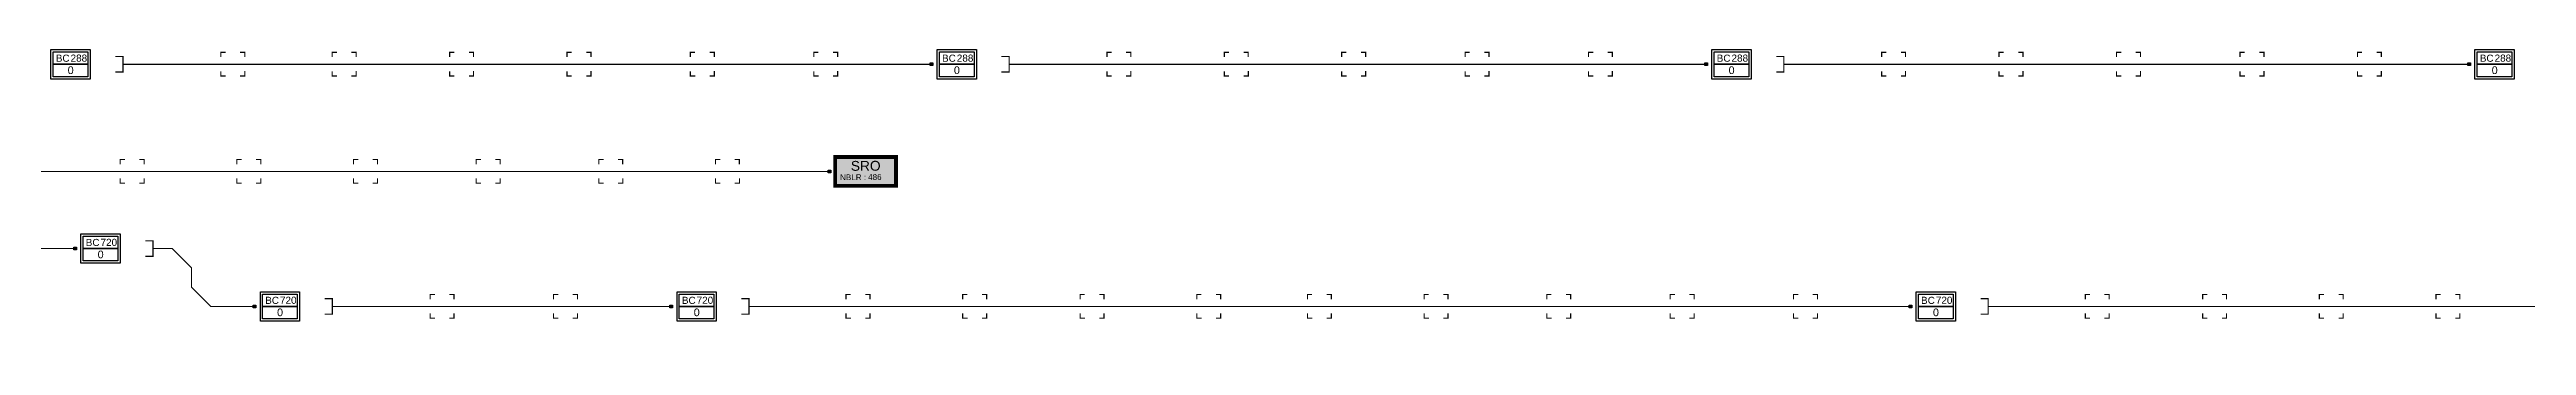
# Model space of a CAD drawing. Header units: millimetres. Extents: x -4 to 2367, y -186 to 4.
# Drawn here: x 558 to 1200, y -73 to 4 of the extents above; entities that cross this region are included whole.
import ezdxf
from ezdxf.enums import TextEntityAlignment as Align

# ---------------------------------------------------------------- set-up
doc = ezdxf.new("R2010")
doc.units = ezdxf.units.MM
for name, color, linetype in [('1 - 096Fo Conduite', 30, '96Fo'), ('1 - 432Fo Conduite', 12, 'Continuous'), ('1 - 720Fo Conduite', 1, '720Fo'), ('BPE', 122, 'Continuous'), ('BPECHB', 7, 'Continuous'), ('BPEFACADE', 7, 'Continuous'), ('PDTCHB', 7, 'Continuous'), ('PDTCHB-AC', 7, 'Continuous'), ('PM', 7, 'Continuous')]:
    doc.layers.add(name, color=color, linetype=linetype)
doc.styles.add('arial', font='Arial')
doc.styles.add('POP', font='Arial')
doc.styles.get("Standard").update_dxf_attribs({"font": 'Arial'})
doc.styles.add('TimeNR', font='Arial')
doc.linetypes.add('720Fo', pattern='A,4,-0.5,["720Fo",Standard,S=1,R=0,X=0,Y=-0.5],-4.45', length=8.95)
doc.linetypes.add('96Fo', pattern='A,4,-0.5,["96Fo",Standard,S=1,R=0,X=0,Y=-0.5],-3.65', length=8.15)

# ---------------------------------------------------------------- blocks, each defined once
blk = doc.blocks.new('BPECHB')
at = {"color": 122, "linetype": 'Continuous', "flags": 128}
for points in [[(-5.089844999999999, 3.810116999999999), (5.089844999999999, 3.810116999999999), (5.089844999999999, -3.810116999999999), (-5.089844999999999, -3.810116999999999)], [(-4.489844999999999, 3.210116999999999), (4.489844999999999, 3.210116999999999), (4.489844999999999, -3.210116999999999), (-4.489844999999999, -3.210116999999999)]]:
    blk.add_lwpolyline(points, close=True, dxfattribs=at)
at = {"color": 122, "flags": 128}
for points in [[(-4.489844999999999, 3.210116999999999), (4.489844999999999, 3.210116999999999), (4.489844999999999, 0), (-4.489844999999999, 0)], [(-4.489844999999999, 0), (4.489844999999999, 0), (4.489844999999999, -3.210116999999999), (-4.489844999999999, -3.210116999999999)]]:
    blk.add_lwpolyline(points, close=True, dxfattribs=at)
at = {"color": 122}
blk.add_text(' BC', height=1.8442, dxfattribs=at).set_placement((-4.550228999999999, 0.6583420000000001))
at = {"color": 122, "flags": 1}
blk.add_attdef('NOE_NUM', text='', height=2, dxfattribs=at).set_placement((0.2721694778089541, 7.153788999999999), align=Align.MIDDLE_CENTER)
at = {"color": 122, "linetype": 'ByBlock', "style": 'TimeNR'}
blk.add_attdef('NOE_NBEPIS', text='', height=1.844, dxfattribs=at).set_placement((-1e-16, 1.605058), align=Align.MIDDLE_LEFT)
at = {"color": 122, "style": 'arial'}
blk.add_attdef('NOE_NBLR', text='', height=2, dxfattribs=at).set_placement((0.0247808886300822, -1.529046), align=Align.MIDDLE_CENTER)
at = {"flags": 1}
for tag, p in [('NOE_TYPE', (0.2448187533659786, -6.228476)), ('MAT_REF', (0.2446951704370922, -5.728476)), ('INF_NATURE', (0.2450474278090706, -12.728476)), ('NOE_USAGE', (0.2449582709981473, -7.728476)), ('ADR_INSEE', (0.2458681742015199, -10.728476)), ('ADR_VILLE', (0.2459045095697046, -9.728475999999999)), ('MAT_CAPA', (0.2442271972495126, -6.728476)), ('ADR_CPLT', (0.2458352512169606, -10.228476)), ('ADR_VOIE', (0.2456949778750687, -9.228475999999999)), ('ADR_NUM', (0.2457254494508585, -8.728475999999999)), ('SEC_NUM', (0.2447890901512266, -12.228476)), ('ADR_CP', (0.2455895884925912, -11.228476)), ('.', (0.243890733198959, -8.228475999999999)), ('INF_PROPRI', (0.244936022947063, -13.228476))]:
    blk.add_attdef(tag, text='', height=0.3, dxfattribs=at).set_placement(p, align=Align.MIDDLE_CENTER)
blk.add_attdef('NOE_POSE', text='', height=0.3, dxfattribs=at).set_placement((-0.884025, -7.178484999999999), align=Align.MIDDLE_LEFT)
blk.add_attdef('INF_NUM', text='', height=0.3, dxfattribs=at).set_placement((1.243281677659433, -11.668574), align=Align.MIDDLE_RIGHT)
blk = doc.blocks.new('BLKSYN.090')
at = {"layer": 'BPE', "linetype": 'ByBlock'}
ref = blk.add_blockref('BPECHB', (0, 0), dxfattribs=at)
ref.add_attrib('NOE_NBEPIS', '288', dxfattribs={"layer": '0', "height": 1.844, "style": 'TimeNR'}).set_placement((-1e-16, 1.605058), align=Align.MIDDLE_LEFT)
ref.add_attrib('NOE_NBLR', '0', dxfattribs={"layer": '0', "height": 2, "style": 'arial'}).set_placement((0.0247808886300822, -1.529046), align=Align.MIDDLE_CENTER)
blk = doc.blocks.new('BLKSYN.083')
at = {"layer": 'BPE', "linetype": 'ByBlock'}
ref = blk.add_blockref('BPECHB', (0, 0), dxfattribs=at)
ref.add_attrib('NOE_NBEPIS', '288', dxfattribs={"layer": '0', "height": 1.844, "style": 'TimeNR'}).set_placement((-1e-16, 1.605058), align=Align.MIDDLE_LEFT)
ref.add_attrib('NOE_NBLR', '0', dxfattribs={"layer": '0', "height": 2, "style": 'arial'}).set_placement((0.0247808886300822, -1.529046), align=Align.MIDDLE_CENTER)
blk = doc.blocks.new('BLKSYN.077')
at = {"layer": 'BPE', "linetype": 'ByBlock'}
ref = blk.add_blockref('BPECHB', (0, 0), dxfattribs=at)
ref.add_attrib('NOE_NBEPIS', '288', dxfattribs={"layer": '0', "height": 1.844, "style": 'TimeNR'}).set_placement((-1e-16, 1.605058), align=Align.MIDDLE_LEFT)
ref.add_attrib('NOE_NBLR', '0', dxfattribs={"layer": '0', "height": 2, "style": 'arial'}).set_placement((0.0247808886300822, -1.529046), align=Align.MIDDLE_CENTER)
blk = doc.blocks.new('BLKSYN.071')
at = {"layer": 'BPE', "linetype": 'ByBlock'}
ref = blk.add_blockref('BPECHB', (0, 0), dxfattribs=at)
ref.add_attrib('NOE_NBEPIS', '288', dxfattribs={"layer": '0', "height": 1.844, "style": 'TimeNR'}).set_placement((-1e-16, 1.605058), align=Align.MIDDLE_LEFT)
ref.add_attrib('NOE_NBLR', '0', dxfattribs={"layer": '0', "height": 2, "style": 'arial'}).set_placement((0.0247808886300822, -1.529046), align=Align.MIDDLE_CENTER)
blk = doc.blocks.new('BLKSYN.178')
at = {"layer": 'BPE', "linetype": 'ByBlock'}
ref = blk.add_blockref('BPECHB', (0, 0), dxfattribs=at)
ref.add_attrib('NOE_NBEPIS', '720', dxfattribs={"layer": '0', "height": 1.844, "style": 'TimeNR'}).set_placement((-1e-16, 1.605058), align=Align.MIDDLE_LEFT)
ref.add_attrib('NOE_NBLR', '0', dxfattribs={"layer": '0', "height": 2, "style": 'arial'}).set_placement((0.0247808886300822, -1.529046), align=Align.MIDDLE_CENTER)
blk = doc.blocks.new('BLKSYN.177')
at = {"layer": 'BPE', "linetype": 'ByBlock'}
ref = blk.add_blockref('BPECHB', (0, 0), dxfattribs=at)
ref.add_attrib('NOE_NBEPIS', '720', dxfattribs={"layer": '0', "height": 1.844, "style": 'TimeNR'}).set_placement((-1e-16, 1.605058), align=Align.MIDDLE_LEFT)
ref.add_attrib('NOE_NBLR', '0', dxfattribs={"layer": '0', "height": 2, "style": 'arial'}).set_placement((0.0247808886300822, -1.529046), align=Align.MIDDLE_CENTER)
blk = doc.blocks.new('BLKSYN.174')
at = {"layer": 'BPE', "linetype": 'ByBlock'}
ref = blk.add_blockref('BPECHB', (0, 0), dxfattribs=at)
ref.add_attrib('NOE_NBEPIS', '720', dxfattribs={"layer": '0', "height": 1.844, "style": 'TimeNR'}).set_placement((-1e-16, 1.605058), align=Align.MIDDLE_LEFT)
ref.add_attrib('NOE_NBLR', '0', dxfattribs={"layer": '0', "height": 2, "style": 'arial'}).set_placement((0.0247808886300822, -1.529046), align=Align.MIDDLE_CENTER)
blk = doc.blocks.new('BLKSYN.164')
at = {"layer": 'BPE', "linetype": 'ByBlock'}
ref = blk.add_blockref('BPECHB', (0, 0), dxfattribs=at)
ref.add_attrib('NOE_NBEPIS', '720', dxfattribs={"layer": '0', "height": 1.844, "style": 'TimeNR'}).set_placement((-1e-16, 1.605058), align=Align.MIDDLE_LEFT)
ref.add_attrib('NOE_NBLR', '0', dxfattribs={"layer": '0', "height": 2, "style": 'arial'}).set_placement((0.0247808886300822, -1.529046), align=Align.MIDDLE_CENTER)
blk = doc.blocks.new('PDTCHB-AC')
at = {"layer": 'BPEFACADE', "color": 10, "linetype": 'Continuous', "const_width": 0.3, "flags": 128}
for points in [[(-3.109863, 1.852839), (-3.109985, 3.09603), (-1.890085, 3.09603)], [(3.09515, 1.854033), (3.095272, 3.097224), (1.875372, 3.097224)], [(-1.866312, -3.016638), (-3.109503, -3.016961), (-3.1097, -1.797061)], [(3.097978, -1.776809), (3.097978, -3.02), (1.872531, -3.02)]]:
    blk.add_lwpolyline(points, dxfattribs=at)
blk = doc.blocks.new('BLKSYN.022')
at = {"layer": 'PDTCHB', "linetype": 'ByBlock'}
blk.add_blockref('PDTCHB-AC', (0, 0), dxfattribs=at)
blk = doc.blocks.new('PDTCHB')
at = {"layer": 'BPEFACADE', "color": 7, "linetype": 'Continuous', "const_width": 0.3, "flags": 128}
for points in [[(-3.109863, 1.852839), (-3.109985, 3.09603), (-1.890085, 3.09603)], [(3.09515, 1.854033), (3.095272, 3.097224), (1.875372, 3.097224)], [(-1.866312, -3.016638), (-3.109503, -3.016961), (-3.1097, -1.797061)], [(3.097978, -1.776809), (3.097978, -3.02), (1.872531, -3.02)]]:
    blk.add_lwpolyline(points, dxfattribs=at)
blk = doc.blocks.new('BLKSYN.017')
at = {"layer": 'PDTCHB', "linetype": 'ByBlock'}
blk.add_blockref('PDTCHB', (0, 0), dxfattribs=at)
blk = doc.blocks.new('BLKSYN.018')
at = {"layer": 'PDTCHB', "linetype": 'ByBlock'}
blk.add_blockref('PDTCHB', (0, 0), dxfattribs=at)
blk = doc.blocks.new('BLKSYN.019')
at = {"layer": 'PDTCHB', "linetype": 'ByBlock'}
blk.add_blockref('PDTCHB', (0, 0), dxfattribs=at)
blk = doc.blocks.new('BLKSYN.020')
at = {"layer": 'PDTCHB', "linetype": 'ByBlock'}
blk.add_blockref('PDTCHB', (0, 0), dxfattribs=at)
blk = doc.blocks.new('BLKSYN.021')
at = {"layer": 'PDTCHB', "linetype": 'ByBlock'}
blk.add_blockref('PDTCHB', (0, 0), dxfattribs=at)
blk = doc.blocks.new('BLKSYN.072')
at = {"layer": 'BPECHB', "linetype": 'ByBlock'}
blk.add_blockref('PDTCHB', (0, 0), dxfattribs=at)
blk = doc.blocks.new('BLKSYN.073')
at = {"layer": 'PDTCHB', "linetype": 'ByBlock'}
blk.add_blockref('PDTCHB', (0, 0), dxfattribs=at)
blk = doc.blocks.new('BLKSYN.074')
at = {"layer": 'PDTCHB', "linetype": 'ByBlock'}
blk.add_blockref('PDTCHB', (0, 0), dxfattribs=at)
blk = doc.blocks.new('BLKSYN.075')
at = {"layer": 'PDTCHB', "linetype": 'ByBlock'}
blk.add_blockref('PDTCHB', (0, 0), dxfattribs=at)
blk = doc.blocks.new('BLKSYN.076')
at = {"layer": 'PDTCHB', "linetype": 'ByBlock'}
blk.add_blockref('PDTCHB', (0, 0), dxfattribs=at)
blk = doc.blocks.new('BLKSYN.078')
at = {"layer": 'BPECHB', "linetype": 'ByBlock'}
blk.add_blockref('PDTCHB', (0, 0), dxfattribs=at)
blk = doc.blocks.new('BLKSYN.079')
at = {"layer": 'PDTCHB', "linetype": 'ByBlock'}
blk.add_blockref('PDTCHB', (0, 0), dxfattribs=at)
blk = doc.blocks.new('BLKSYN.080')
at = {"layer": 'PDTCHB', "linetype": 'ByBlock'}
blk.add_blockref('PDTCHB', (0, 0), dxfattribs=at)
blk = doc.blocks.new('BLKSYN.081')
at = {"layer": 'PDTCHB', "linetype": 'ByBlock'}
blk.add_blockref('PDTCHB', (0, 0), dxfattribs=at)
blk = doc.blocks.new('BLKSYN.082')
at = {"layer": 'PDTCHB', "linetype": 'ByBlock'}
blk.add_blockref('PDTCHB', (0, 0), dxfattribs=at)
blk = doc.blocks.new('BLKSYN.084')
at = {"layer": 'BPECHB', "linetype": 'ByBlock'}
blk.add_blockref('PDTCHB', (0, 0), dxfattribs=at)
blk = doc.blocks.new('BLKSYN.085')
at = {"layer": 'PDTCHB', "linetype": 'ByBlock'}
blk.add_blockref('PDTCHB', (0, 0), dxfattribs=at)
blk = doc.blocks.new('BLKSYN.086')
at = {"layer": 'PDTCHB', "linetype": 'ByBlock'}
blk.add_blockref('PDTCHB', (0, 0), dxfattribs=at)
blk = doc.blocks.new('BLKSYN.087')
at = {"layer": 'PDTCHB', "linetype": 'ByBlock'}
blk.add_blockref('PDTCHB', (0, 0), dxfattribs=at)
blk = doc.blocks.new('BLKSYN.088')
at = {"layer": 'PDTCHB', "linetype": 'ByBlock'}
blk.add_blockref('PDTCHB', (0, 0), dxfattribs=at)
blk = doc.blocks.new('BLKSYN.089')
at = {"layer": 'PDTCHB', "linetype": 'ByBlock'}
blk.add_blockref('PDTCHB', (0, 0), dxfattribs=at)
blk = doc.blocks.new('BLKSYN.160')
at = {"layer": 'BPECHB', "linetype": 'ByBlock'}
blk.add_blockref('PDTCHB', (0, 0), dxfattribs=at)
blk = doc.blocks.new('BLKSYN.161')
at = {"layer": 'PDTCHB', "linetype": 'ByBlock'}
blk.add_blockref('PDTCHB', (0, 0), dxfattribs=at)
blk = doc.blocks.new('BLKSYN.162')
at = {"layer": 'PDTCHB', "linetype": 'ByBlock'}
blk.add_blockref('PDTCHB', (0, 0), dxfattribs=at)
blk = doc.blocks.new('BLKSYN.163')
at = {"layer": 'PDTCHB', "linetype": 'ByBlock'}
blk.add_blockref('PDTCHB', (0, 0), dxfattribs=at)
blk = doc.blocks.new('BLKSYN.165')
at = {"layer": 'BPECHB', "linetype": 'ByBlock'}
blk.add_blockref('PDTCHB', (0, 0), dxfattribs=at)
blk = doc.blocks.new('BLKSYN.166')
at = {"layer": 'PDTCHB', "linetype": 'ByBlock'}
blk.add_blockref('PDTCHB', (0, 0), dxfattribs=at)
blk = doc.blocks.new('BLKSYN.167')
at = {"layer": 'PDTCHB', "linetype": 'ByBlock'}
blk.add_blockref('PDTCHB', (0, 0), dxfattribs=at)
blk = doc.blocks.new('BLKSYN.168')
at = {"layer": 'PDTCHB', "linetype": 'ByBlock'}
blk.add_blockref('PDTCHB', (0, 0), dxfattribs=at)
blk = doc.blocks.new('BLKSYN.169')
at = {"layer": 'PDTCHB', "linetype": 'ByBlock'}
blk.add_blockref('PDTCHB', (0, 0), dxfattribs=at)
blk = doc.blocks.new('BLKSYN.170')
at = {"layer": 'PDTCHB', "linetype": 'ByBlock'}
blk.add_blockref('PDTCHB', (0, 0), dxfattribs=at)
blk = doc.blocks.new('BLKSYN.171')
at = {"layer": 'PDTCHB', "linetype": 'ByBlock'}
blk.add_blockref('PDTCHB', (0, 0), dxfattribs=at)
blk = doc.blocks.new('BLKSYN.172')
at = {"layer": 'PDTCHB', "linetype": 'ByBlock'}
blk.add_blockref('PDTCHB', (0, 0), dxfattribs=at)
blk = doc.blocks.new('BLKSYN.173')
at = {"layer": 'PDTCHB', "linetype": 'ByBlock'}
blk.add_blockref('PDTCHB', (0, 0), dxfattribs=at)
blk = doc.blocks.new('BLKSYN.175')
at = {"layer": 'BPECHB', "linetype": 'ByBlock'}
blk.add_blockref('PDTCHB', (0, 0), dxfattribs=at)
blk = doc.blocks.new('BLKSYN.176')
at = {"layer": 'PDTCHB', "linetype": 'ByBlock'}
blk.add_blockref('PDTCHB', (0, 0), dxfattribs=at)
blk = doc.blocks.new('PM')
blk.add_hatch(color=30).paths.add_polyline_path([(-7.890277999999997, 3.730337999999998), (7.890277999999997, 3.730337999999998), (7.890277999999997, -3.730337999999998), (-7.890277999999997, -3.730337999999998)])
at = {"const_width": 1, "flags": 128}
blk.add_lwpolyline([(-7.890278, 3.730338), (7.890278, 3.730338), (7.890278, -3.730338), (-7.890278, -3.730338)], close=True, dxfattribs=at)
at = {"style": 'POP'}
blk.add_text('SRO', height=2.551502, rotation=0.202649, dxfattribs=at).set_placement((0.035257, 1.457943), align=Align.MIDDLE_CENTER)
at = {"linetype": 'ByBlock'}
blk.add_text('NBLR :', height=1.5, dxfattribs=at).set_placement((-6.616733, -2.255805))
blk.add_attdef('NOE_NBEPISS', text='', height=0.3).set_placement((-0.0291896444513815, -5.772305999999999), align=Align.MIDDLE_CENTER)
at = {"flags": 1}
for tag, p in [('NOE_NBLR', (-0.029417151084751, -5.192216999999999)), ('NOE_NUM', (-0.0295734822850007, -6.192216999999999)), ('NOE_USAGE', (-0.0293764275011708, -8.692217)), ('ADR_INSEE', (-0.0284657725924773, -11.692217)), ('ADR_VILLE', (-0.0284294440455752, -10.692217)), ('NOE_POSE', (-0.0295199054159514, -8.192217)), ('MAT_CAPA', (-0.0301067986577181, -7.692216999999999)), ('ADR_CPLT', (-0.0284985195879508, -11.192217)), ('NOE_TYPE', (-0.0295152739191511, -7.192216999999999)), ('ADR_VOIE', (-0.0286386524114253, -10.192217)), ('ADR_NUM', (-0.0286086051194006, -9.692217)), ('MAT_REF', (-0.029638571718433, -6.692216999999999)), ('INF_NUM', (-0.0296534749492743, -12.692217)), ('ADR_CP', (-0.0287441563914469, -12.192217)), ('.', (-0.0304426215077259, -9.192217)), ('INF_NATURE', (-0.0292868354924303, -13.192217)), ('INF_PROPRI', (-0.0293975664117372, -13.692217)), ('SEC_NUM', (-0.0295450803808335, -14.192217))]:
    blk.add_attdef(tag, text='', height=0.3, dxfattribs=at).set_placement(p, align=Align.MIDDLE_CENTER)
blk.add_attdef('NBLR_CUM', text='', height=1.5).set_placement((0.656872, -1.450184), align=Align.MIDDLE_LEFT)
blk = doc.blocks.new('BLKSYN.014')
at = {"layer": 'BPECHB', "linetype": 'ByBlock'}
blk.add_blockref('PM', (0, 0), dxfattribs=at).add_auto_attribs({'NBLR_CUM': '486'})

msp = doc.modelspace()

# ---------------------------------------------------------------- hatches: boundary and pattern name
at = {"layer": '1 - 096Fo Conduite', "linetype": 'ByBlock'}
msp.add_hatch(color=256, dxfattribs=at).paths.add_polyline_path([(759.4579460465118, -28.11079288278446), (759.4579460465118, -27.41079288278445), (760.1579460465118, -27.41079288278445), (760.1579460465118, -28.11079288278446), (759.4579460465118, -28.11079288278446)], flags=0)
at = {"layer": '1 - 432Fo Conduite', "linetype": 'ByBlock'}
for points in [[(785.9222056276856, -0.35), (785.9222056276856, 0.35), (786.6222056276856, 0.35), (786.6222056276856, -0.35), (785.9222056276856, -0.35)], [(986.8715414170522, -0.35), (986.8715414170522, 0.35), (987.5715414170522, 0.35), (987.5715414170522, -0.35), (986.8715414170522, -0.35)], [(1184.81260500414, -0.35), (1184.81260500414, 0.35), (1185.51260500414, 0.35), (1185.51260500414, -0.35), (1184.81260500414, -0.35)]]:
    msp.add_hatch(color=256, dxfattribs=at).paths.add_polyline_path(points, flags=0)
at = {"layer": '1 - 720Fo Conduite', "linetype": 'ByBlock'}
for points in [[(563.8130887119429, -48.08363508662401), (563.8130887119429, -47.383635086624), (564.5130887119429, -47.383635086624), (564.5130887119429, -48.08363508662401), (563.8130887119429, -48.08363508662401)], [(610.3550387021924, -63.08363508662401), (610.3550387021924, -62.383635086624), (611.0550387021924, -62.383635086624), (611.0550387021924, -63.08363508662401), (610.3550387021924, -63.08363508662401)], [(718.438114347383, -63.08363508662401), (718.438114347383, -62.383635086624), (719.1381143473831, -62.383635086624), (719.1381143473831, -63.08363508662401), (718.438114347383, -63.08363508662401)], [(1039.877045629958, -63.08363508662401), (1039.877045629958, -62.383635086624), (1040.577045629958, -62.383635086624), (1040.577045629958, -63.08363508662401), (1039.877045629958, -63.08363508662401)]]:
    msp.add_hatch(color=256, dxfattribs=at).paths.add_polyline_path(points, flags=0)

# ---------------------------------------------------------------- linework, layer by layer
at = {"layer": '1 - 096Fo Conduite', "linetype": 'ByBlock', "const_width": 0.3, "flags": 128}
for points in [[(548.6918626745236, -27.76079288278445), (578.9544987883437, -27.76079288278445)], [(578.9544987883437, -27.76079288278445), (609.2171349021638, -27.76079288278445)], [(609.2171349021638, -27.76079288278445), (639.4797710159839, -27.76079288278445)], [(639.4797710159839, -27.76079288278445), (671.2963325239043, -27.76079288278445)], [(671.2963325239043, -27.76079288278445), (703.1128940318247, -27.76079288278445)], [(703.1128940318247, -27.76079288278445), (733.3755301456448, -27.76079288278445)], [(733.3755301456448, -27.76079288278445), (759.8079460465118, -27.76079288278445)]]:
    msp.add_lwpolyline(points, dxfattribs=at)
at = {"layer": '1 - 096Fo Conduite', "linetype": 'ByBlock', "flags": 128}
msp.add_lwpolyline([(759.4579460465118, -28.11079288278446), (759.4579460465118, -27.41079288278445), (760.1579460465118, -27.41079288278445), (760.1579460465118, -28.11079288278446), (759.4579460465118, -28.11079288278446)], close=True, dxfattribs=at)
at = {"layer": '1 - 432Fo Conduite', "linetype": 'ByBlock', "const_width": 0.3, "flags": 128}
for points in [[(574.5728408463967, 2), (576.5728408463967, 2), (576.5728408463967, -2), (574.5728408463967, -2)], [(576.5728408463967, 0), (605.0693730981129, 0)], [(605.0693730981129, 0), (633.9663154394966, 0)], [(633.9663154394966, 0), (664.4159345406742, 0)], [(664.4159345406742, 0), (694.8655536418519, 0)], [(694.8655536418519, 0), (726.8690981371298, 0)], [(726.8690981371298, 0), (758.8726426324076, 0)], [(758.8726426324076, 0), (786.2722056276856, 0)], [(804.4518956276855, 2), (806.4518956276855, 2), (806.4518956276855, -2), (804.4518956276855, -2)], [(806.4518956276855, 0), (834.9156512288632, 0)], [(834.9156512288632, 0), (865.3652703300409, 0)], [(865.3652703300409, 0), (895.8148894312185, 0)], [(895.8148894312185, 0), (927.8184339264964, 0)], [(927.8184339264964, 0), (959.8219784217742, 0)], [(959.8219784217742, 0), (987.2215414170522, 0)], [(1005.401231417052, 2), (1007.401231417052, 2), (1007.401231417052, -2), (1005.401231417052, -2)], [(1007.401231417052, 0), (1035.86498701823, 0)], [(1035.86498701823, 0), (1066.314606119407, 0)], [(1066.314606119407, 0), (1096.797001871124, 0)], [(1096.797001871124, 0), (1128.83332301694, 0)], [(1128.83332301694, 0), (1159.284190752424, 0)], [(1159.284190752424, 0), (1185.16260500414, 0)]]:
    msp.add_lwpolyline(points, dxfattribs=at)
at = {"layer": '1 - 432Fo Conduite', "linetype": 'ByBlock', "flags": 128}
for points in [[(785.9222056276856, -0.35), (785.9222056276856, 0.35), (786.6222056276856, 0.35), (786.6222056276856, -0.35), (785.9222056276856, -0.35)], [(986.8715414170522, -0.35), (986.8715414170522, 0.35), (987.5715414170522, 0.35), (987.5715414170522, -0.35), (986.8715414170522, -0.35)], [(1184.81260500414, -0.35), (1184.81260500414, 0.35), (1185.51260500414, 0.35), (1185.51260500414, -0.35), (1184.81260500414, -0.35)]]:
    msp.add_lwpolyline(points, close=True, dxfattribs=at)
at = {"layer": '1 - 720Fo Conduite', "linetype": 'ByBlock', "const_width": 0.3, "flags": 128}
for points in [[(536.7307490661266, -47.73363508662401), (564.1630887119429, -47.73363508662401)], [(582.3427787119429, -45.73363508662401), (584.3427787119429, -45.73363508662401), (584.3427787119429, -49.73363508662401), (582.3427787119429, -49.73363508662401)], [(584.3427787119429, -47.73363508662401), (589.3427787119429, -47.73363508662401), (594.3427787119429, -52.73363508662401), (594.3427787119429, -57.73363508662401), (599.3427787119429, -62.73363508662401), (610.7050387021924, -62.73363508662401)], [(628.8847287021923, -60.73363508662401), (630.8847287021923, -60.73363508662401), (630.8847287021923, -64.733635086624), (628.8847287021923, -64.733635086624)], [(630.8847287021923, -62.73363508662401), (659.3606584878557, -62.73363508662401)], [(659.3606584878557, -62.73363508662401), (691.3763771676194, -62.73363508662401)], [(691.3763771676194, -62.73363508662401), (718.788114347383, -62.73363508662401)], [(736.967804347383, -60.73363508662401), (738.967804347383, -60.73363508662401), (738.967804347383, -64.733635086624), (736.967804347383, -64.733635086624)], [(738.967804347383, -62.73363508662401), (767.2445769612032, -62.73363508662401)], [(767.2445769612032, -62.73363508662401), (797.5072130750233, -62.73363508662401)], [(797.5072130750233, -62.73363508662401), (827.956832176201, -62.73363508662401)], [(827.956832176201, -62.73363508662401), (858.2194682900212, -62.73363508662401)], [(858.2194682900212, -62.73363508662401), (886.928179009741, -62.73363508662401)], [(886.928179009741, -62.73363508662401), (917.1908151235612, -62.73363508662401)], [(917.1908151235612, -62.73363508662401), (949.0073766314815, -62.73363508662401)], [(949.0073766314815, -62.73363508662401), (981.0109211267594, -62.73363508662401)], [(981.0109211267594, -62.73363508662401), (1013.014465622037, -62.73363508662401)], [(1013.014465622037, -62.73363508662401), (1040.227045629958, -62.73363508662401)], [(1058.406735629958, -60.73363508662401), (1060.406735629958, -60.73363508662401), (1060.406735629958, -64.733635086624), (1058.406735629958, -64.733635086624)], [(1060.406735629958, -62.73363508662401), (1088.683508243778, -62.73363508662401)], [(1088.683508243778, -62.73363508662401), (1119.133127344955, -62.73363508662401)], [(1119.133127344955, -62.73363508662401), (1149.395763458775, -62.73363508662401)], [(1149.395763458775, -62.73363508662401), (1179.658399572595, -62.73363508662401)], [(1179.658399572595, -62.73363508662401), (1207.090739218412, -62.73363508662401)]]:
    msp.add_lwpolyline(points, dxfattribs=at)
at = {"layer": '1 - 720Fo Conduite', "linetype": 'ByBlock', "flags": 128}
for points in [[(563.8130887119429, -48.08363508662401), (563.8130887119429, -47.383635086624), (564.5130887119429, -47.383635086624), (564.5130887119429, -48.08363508662401), (563.8130887119429, -48.08363508662401)], [(610.3550387021924, -63.08363508662401), (610.3550387021924, -62.383635086624), (611.0550387021924, -62.383635086624), (611.0550387021924, -63.08363508662401), (610.3550387021924, -63.08363508662401)], [(718.438114347383, -63.08363508662401), (718.438114347383, -62.383635086624), (719.1381143473831, -62.383635086624), (719.1381143473831, -63.08363508662401), (718.438114347383, -63.08363508662401)], [(1039.877045629958, -63.08363508662401), (1039.877045629958, -62.383635086624), (1040.577045629958, -62.383635086624), (1040.577045629958, -63.08363508662401), (1039.877045629958, -63.08363508662401)]]:
    msp.add_lwpolyline(points, close=True, dxfattribs=at)

# ---------------------------------------------------------------- block references
at = {"layer": 'BPE', "linetype": 'ByBlock'}
for name, p in [('BLKSYN.090', (562.9829958463968, 0)), ('BLKSYN.083', (792.8620506276856, 0)), ('BLKSYN.077', (993.8113864170522, 0)), ('BLKSYN.071', (1191.75245000414, 0)), ('BLKSYN.178', (570.7529337119429, -47.73363508662401)), ('BLKSYN.177', (617.2948837021924, -62.73363508662401)), ('BLKSYN.174', (725.377959347383, -62.73363508662401)), ('BLKSYN.164', (1046.816890629958, -62.73363508662401))]:
    msp.add_blockref(name, p, dxfattribs=at)
at = {"layer": 'PDTCHB', "linetype": 'ByBlock'}
for name, p in [('BLKSYN.084', (605.0693730981129, 0)), ('BLKSYN.085', (633.9663154394966, 0)), ('BLKSYN.086', (664.4159345406742, 0)), ('BLKSYN.087', (694.8655536418519, 0)), ('BLKSYN.088', (726.8690981371298, 0)), ('BLKSYN.089', (758.8726426324076, 0)), ('BLKSYN.078', (834.9156512288632, 0)), ('BLKSYN.079', (865.3652703300409, 0)), ('BLKSYN.080', (895.8148894312185, 0)), ('BLKSYN.081', (927.8184339264964, 0)), ('BLKSYN.082', (959.8219784217742, 0)), ('BLKSYN.072', (1035.86498701823, 0)), ('BLKSYN.073', (1066.314606119407, 0)), ('BLKSYN.074', (1096.797001871124, 0)), ('BLKSYN.075', (1128.83332301694, 0)), ('BLKSYN.076', (1159.284190752424, 0)), ('BLKSYN.017', (578.9544987883437, -27.76079288278445)), ('BLKSYN.018', (609.2171349021638, -27.76079288278445)), ('BLKSYN.019', (639.4797710159839, -27.76079288278445)), ('BLKSYN.020', (671.2963325239043, -27.76079288278445)), ('BLKSYN.021', (703.1128940318247, -27.76079288278445)), ('BLKSYN.175', (659.3606584878557, -62.73363508662401)), ('BLKSYN.176', (691.3763771676194, -62.73363508662401)), ('BLKSYN.165', (767.2445769612032, -62.73363508662401)), ('BLKSYN.166', (797.5072130750233, -62.73363508662401)), ('BLKSYN.167', (827.956832176201, -62.73363508662401)), ('BLKSYN.168', (858.2194682900212, -62.73363508662401)), ('BLKSYN.169', (886.928179009741, -62.73363508662401)), ('BLKSYN.170', (917.1908151235612, -62.73363508662401)), ('BLKSYN.171', (949.0073766314815, -62.73363508662401)), ('BLKSYN.172', (981.0109211267594, -62.73363508662401)), ('BLKSYN.173', (1013.014465622037, -62.73363508662401)), ('BLKSYN.160', (1088.683508243778, -62.73363508662401)), ('BLKSYN.161', (1119.133127344955, -62.73363508662401)), ('BLKSYN.162', (1149.395763458775, -62.73363508662401)), ('BLKSYN.163', (1179.658399572595, -62.73363508662401))]:
    msp.add_blockref(name, p, dxfattribs=at)
at = {"layer": 'PDTCHB-AC', "linetype": 'ByBlock'}
msp.add_blockref('BLKSYN.022', (733.3755301456448, -27.76079288278445), dxfattribs=at)
at = {"layer": 'PM', "linetype": 'ByBlock'}
msp.add_blockref('BLKSYN.014', (769.1982240465118, -27.76079288278445), dxfattribs=at)

doc.saveas('drawing.dxf')
